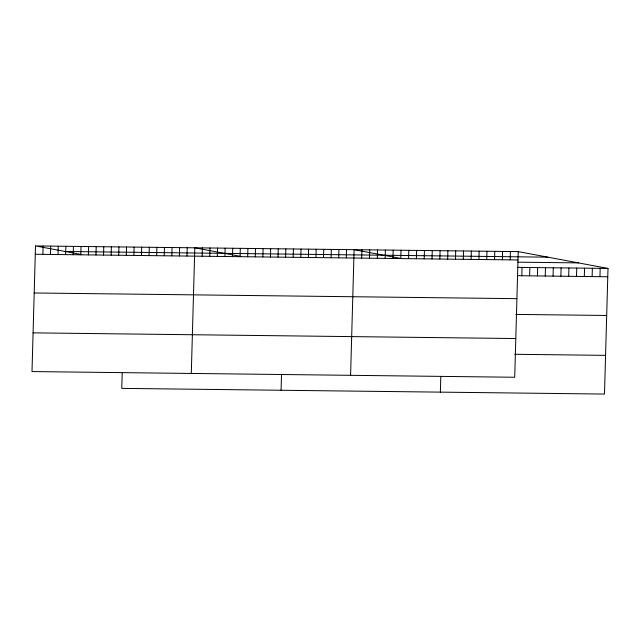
<?xml version="1.0" encoding="UTF-8"?>
<svg xmlns="http://www.w3.org/2000/svg" width="640" height="640" viewBox="0 0 640 640"><rect width="100%" height="100%" fill="white"/><g stroke="black" fill="none" stroke-linecap="round" stroke-linejoin="round"><path stroke-width="0.96" d="M35.512 245.936L32 371.568L514.72 377.256L518.224 251.616L35.512 245.936L81.568 254.56M42.864 254.352L43.096 246.024M50.448 254.448L50.68 246.112M58.032 254.536L58.264 246.2M65.616 254.624L65.848 246.288M73.208 254.712L73.44 246.376M80.792 254.8L81.024 246.472M88.376 254.888L88.608 246.56M95.96 254.984L96.192 246.648M103.544 255.072L103.776 246.736M111.136 255.16L111.368 246.824M118.72 255.248L118.952 246.912M122.208 372.896L121.776 388.384L604.488 394.064L608 268.432L518.224 251.616M126.304 255.336L126.536 247.008M133.888 255.424L134.12 247.096M141.472 255.52L141.704 247.184M149.064 255.608L149.296 247.272M156.648 255.696L156.88 247.36M164.232 255.784L164.464 247.448M171.816 255.872L172.048 247.544M179.4 255.96L179.632 247.632M186.984 256.056L187.224 247.72M191.296 373.44L194.808 247.808L240.864 256.432M202.16 256.232L202.392 247.896M209.744 256.32L209.976 247.984M217.328 256.408L217.56 248.08M224.912 256.504L225.152 248.168M232.504 256.592L232.736 248.256M240.088 256.68L240.32 248.344M247.672 256.768L247.904 248.432M255.256 256.856L255.488 248.528M262.84 256.944L263.08 248.616M270.432 257.04L270.664 248.704M278.016 257.128L278.248 248.792M281.072 390.256L281.504 374.776M285.6 257.216L285.832 248.88M293.184 257.304L293.416 248.968M300.768 257.392L301.008 249.064M308.36 257.48L308.592 249.152M315.944 257.576L316.176 249.24M323.528 257.664L323.76 249.328M331.112 257.752L331.344 249.416M338.696 257.84L338.936 249.504M346.288 257.928L346.52 249.6M350.592 375.32L354.104 249.688L400.16 258.312M361.688 258.112L361.92 249.776M369.504 258.2L369.736 249.872M377.32 258.296L377.552 249.96M385.136 258.384L385.368 250.056M392.944 258.48L393.184 250.144M400.76 258.568L400.992 250.24M408.576 258.664L408.808 250.328M416.392 258.752L416.624 250.424M424.208 258.848L424.44 250.512M432.024 258.944L432.256 250.608M439.84 259.032L440.072 250.696M440.368 392.136L440.8 376.648M447.656 259.128L447.888 250.792M455.472 259.216L455.704 250.88M463.288 259.312L463.52 250.976M471.104 259.4L471.336 251.064M478.92 259.496L479.152 251.16M486.736 259.584L486.968 251.248M494.552 259.68L494.784 251.344M502.36 259.768L502.6 251.432M510.176 259.864L510.408 251.528M521.8 275.752L522.032 267.424M529.616 275.848L529.848 267.512M537.432 275.936L537.664 267.608M545.24 276.032L545.48 267.696M553.056 276.12L553.288 267.792M560.872 276.216L561.104 267.88M568.688 276.304L568.92 267.976M576.504 276.4L576.736 268.064M584.32 276.488L584.552 268.16M592.136 276.584L592.368 268.248M599.952 276.672L600.184 268.344M65.136 251.48L547.856 257.168M35.28 254.264L517.992 259.952M517.808 262.168L578.376 262.888M517.144 267.36L608 268.432M517.888 275.704L607.768 276.768M34.192 292.976L516.912 298.664M515.832 314.408L606.688 315.472M33.08 332.856L515.8 338.544M514.72 354.288L605.568 355.36"/></g></svg>
